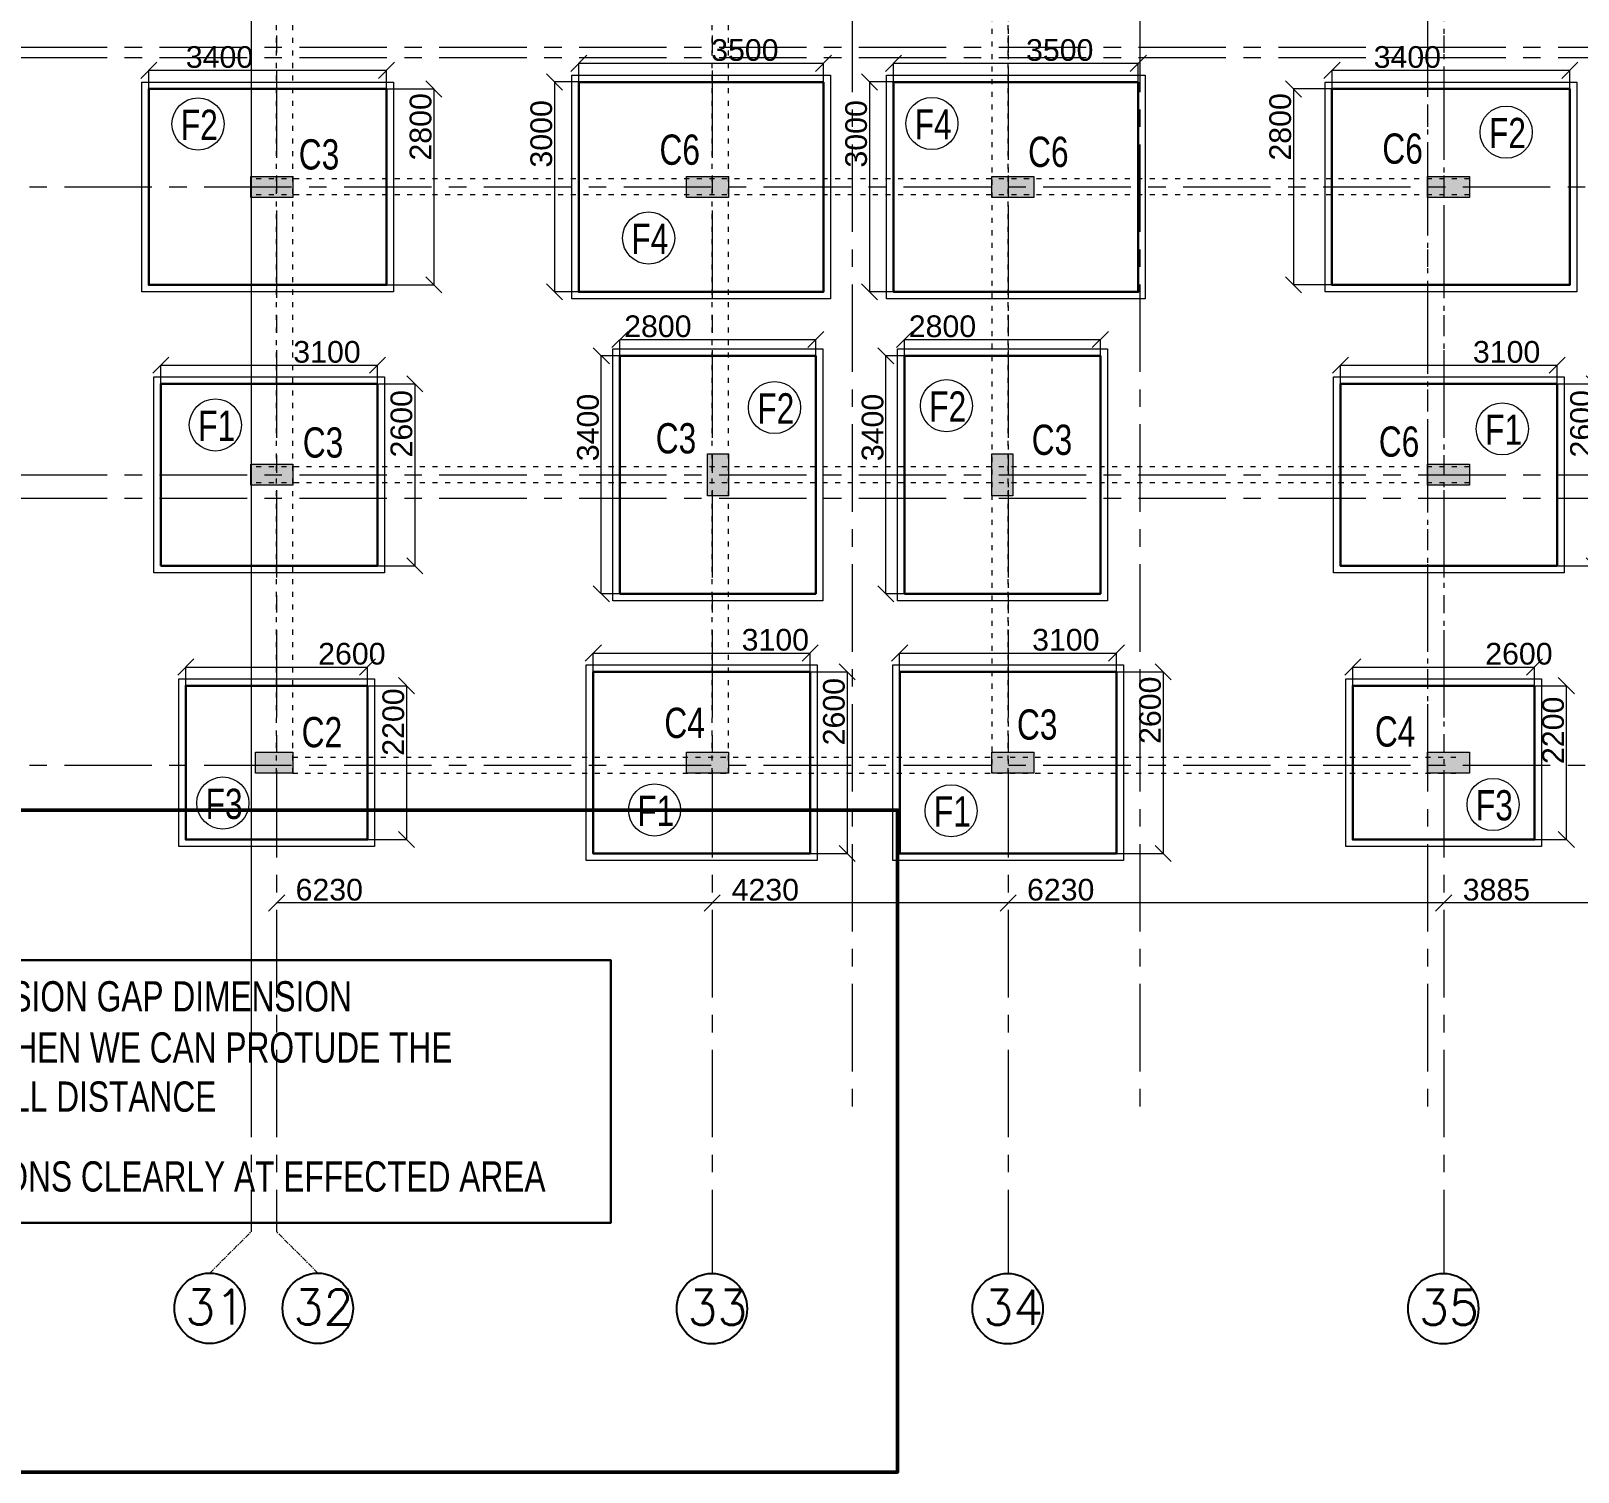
# Model space of a CAD drawing. Header units: inches. Extents: x 719368 to 6315912, y -2624014 to 446967.
# Drawn here: x 5449880 to 5472006, y -2132125 to -2111526 of the extents above; entities that cross this region are included whole.
import ezdxf

# ---------------------------------------------------------------- set-up
doc = ezdxf.new("R2010")
doc.units = ezdxf.units.IN
doc.header["$LTSCALE"] = 20
doc.header["$MEASUREMENT"] = 0
doc.header["$PDMODE"] = 3
doc.linetypes.add('ACAD_ISO03W100', pattern=[30, 12, -18])
doc.linetypes.add('CENTER', pattern=[2, 1.25, -0.25, 0.25, -0.25])
doc.layers.get('0').update_dxf_attribs({"color": 51, "lineweight": 30})
doc.layers.get('Defpoints').update_dxf_attribs({"lineweight": 25})
for name, color, linetype, lineweight in [('COL.FILL', 6, 'Continuous', 20), ('DIM', 7, 'Continuous', 13), ('FOOTING', 73, 'Continuous', 30), ('GRID', 202, 'CENTER', 5), ('HACHE', 6, 'Continuous', 9), ('HIDDEN', 181, 'ACAD_ISO03W100', 18), ('STAIR', 4, 'Continuous', 25), ('Text', 7, 'Continuous', 15)]:
    doc.layers.add(name, color=color, linetype=linetype, lineweight=lineweight)
doc.layers.add('grid text', color=140, linetype='Continuous')
doc.styles.add('BOLD', font='arial.ttf')
doc.styles.add('DIM SUMBI', font='arial.ttf')
doc.styles.add('Tabrej', font='romans.shx')
doc.dimstyles.new('Copy of S3', dxfattribs={"dimtxt": 200, "dimasz": 150, "dimexe": 5, "dimexo": 5, "dimgap": 50, "dimtad": 1, "dimjust": 1, "dimdec": 0, "dimzin": 3, "dimdsep": 46, "dimtxsty": 'BOLD', "dimblk1": 'OBLIQUE', "dimblk2": 'OBLIQUE', "dimsah": 1, "dimcen": 0.0625, "dimdle": 5, "dimclrd": 230, "dimclre": 251, "dimclrt": 2, "dimadec": 0, "dimazin": 0, "dimtfac": 1, "dimtdec": 0, "dimtix": 1, "dimtofl": 0, "dimtmove": 2, "dimatfit": 3, "dimfxl": 0, "dimtolj": 1, "dimtzin": 2, "dimlwd": -1, "dimlwe": -1, "dimarcsym": 0})
doc.dimstyles.new('PL1', dxfattribs={"dimtxt": 275, "dimasz": 230, "dimexe": 0.18, "dimexo": 12, "dimgap": 30, "dimtad": 1, "dimjust": 1, "dimdec": 0, "dimzin": 0, "dimdsep": 46, "dimtxsty": 'BOLD', "dimblk": 'OBLIQUE', "dimcen": 0.09, "dimclrd": 256, "dimclre": 256, "dimadec": 0, "dimazin": 0, "dimtfac": 1, "dimtdec": 0, "dimtofl": 0, "dimtmove": 0, "dimatfit": 3, "dimfxl": 0, "dimtolj": 1, "dimtzin": 0, "dimlwd": -1, "dimlwe": -1, "dimarcsym": 0})

# ---------------------------------------------------------------- blocks, each defined once
blk = doc.blocks.new('_Oblique')
at = {"layer": 'STAIR', "color": 0, "lineweight": -2}
blk.add_line((-0.5, -0.5), (0.5, 0.5), dxfattribs=at)
blk = doc.blocks.new('*D443')
at = {"layer": 'Defpoints', "color": 0}
for p in [(5459624, -2123991), (5463854, -2123991), (5463854, -2123991)]:
    blk.add_point(p, dxfattribs=at)
at = {"layer": 'DIM'}
for p, q in [((5459624, -2123979), (5459624, -2123991)), ((5463854, -2123991), (5459624, -2123991)), ((5463854, -2123979), (5463854, -2123991))]:
    blk.add_line(p, q, dxfattribs=at)
at = {"layer": 'DIM', "xscale": 230, "yscale": 230, "zscale": 230, "rotation": 180}
blk.add_blockref('_Oblique', (5459624, -2123991), dxfattribs=at)
at = {"layer": 'DIM', "xscale": 230, "yscale": 230, "zscale": 230}
blk.add_blockref('_Oblique', (5463854, -2123991), dxfattribs=at)
at = {"layer": 'DIM', "color": 0, "insert": (5460383, -2123803), "char_height": 310, "attachment_point": 5, "style": 'BOLD'}
blk.add_mtext('\\A1;4230', dxfattribs=at)
blk = doc.blocks.new('*D444')
at = {"layer": 'Defpoints', "color": 0}
for p in [(5463854, -2123991), (5470084, -2123991), (5470084, -2123991)]:
    blk.add_point(p, dxfattribs=at)
at = {"layer": 'DIM'}
for p, q in [((5463854, -2123979), (5463854, -2123991)), ((5470084, -2123991), (5463854, -2123991)), ((5470084, -2123979), (5470084, -2123991))]:
    blk.add_line(p, q, dxfattribs=at)
at = {"layer": 'DIM', "xscale": 230, "yscale": 230, "zscale": 230, "rotation": 180}
blk.add_blockref('_Oblique', (5463854, -2123991), dxfattribs=at)
at = {"layer": 'DIM', "xscale": 230, "yscale": 230, "zscale": 230}
blk.add_blockref('_Oblique', (5470084, -2123991), dxfattribs=at)
at = {"layer": 'DIM', "color": 0, "insert": (5464607, -2123803), "char_height": 310, "attachment_point": 5, "style": 'BOLD'}
blk.add_mtext('\\A1;6230', dxfattribs=at)
blk = doc.blocks.new('*D445')
at = {"layer": 'Defpoints', "color": 0}
for p in [(5470084, -2123991), (5473969, -2123991), (5473969, -2123991)]:
    blk.add_point(p, dxfattribs=at)
at = {"layer": 'DIM'}
for p, q in [((5470084, -2123979), (5470084, -2123991)), ((5473969, -2123991), (5470084, -2123991)), ((5473969, -2123979), (5473969, -2123991))]:
    blk.add_line(p, q, dxfattribs=at)
at = {"layer": 'DIM', "xscale": 230, "yscale": 230, "zscale": 230, "rotation": 180}
blk.add_blockref('_Oblique', (5470084, -2123991), dxfattribs=at)
at = {"layer": 'DIM', "xscale": 230, "yscale": 230, "zscale": 230}
blk.add_blockref('_Oblique', (5473969, -2123991), dxfattribs=at)
at = {"layer": 'DIM', "color": 0, "insert": (5470838, -2123803), "char_height": 310, "attachment_point": 5, "style": 'BOLD'}
blk.add_mtext('\\A1;3885', dxfattribs=at)
blk = doc.blocks.new('*D464')
at = {"layer": 'Defpoints', "color": 0}
for p in [(5453394, -2124004), (5459624, -2123991), (5459624, -2123991)]:
    blk.add_point(p, dxfattribs=at)
at = {"layer": 'DIM'}
for p, q in [((5453394, -2123992), (5453394, -2123991)), ((5459624, -2123991), (5453394, -2123991)), ((5459624, -2123979), (5459624, -2123991))]:
    blk.add_line(p, q, dxfattribs=at)
at = {"layer": 'DIM', "xscale": 230, "yscale": 230, "zscale": 230, "rotation": 180}
blk.add_blockref('_Oblique', (5453394, -2123991), dxfattribs=at)
at = {"layer": 'DIM', "xscale": 230, "yscale": 230, "zscale": 230}
blk.add_blockref('_Oblique', (5459624, -2123991), dxfattribs=at)
at = {"layer": 'DIM', "color": 0, "insert": (5454147, -2123803), "char_height": 310, "attachment_point": 5, "style": 'BOLD'}
blk.add_mtext('\\A1;6230', dxfattribs=at)
blk = doc.blocks.new('*D387')
at = {"layer": 'Defpoints', "color": 0}
for p in [(5458519, -2112255), (5457368, -2115255), (5458162, -2115255)]:
    blk.add_point(p, dxfattribs=at)
at = {"layer": 'DIM'}
for p, q in [((5458507, -2112255), (5457368, -2112255)), ((5457368, -2112255), (5457368, -2115255)), ((5458150, -2115255), (5457368, -2115255))]:
    blk.add_line(p, q, dxfattribs=at)
at = {"layer": 'DIM', "xscale": 230, "yscale": 230, "zscale": 230}
for p, rotation in [((5457368, -2112255), 90), ((5457368, -2115255), 270)]:
    blk.add_blockref('_Oblique', p, dxfattribs=dict(at, rotation=rotation))
at = {"layer": 'DIM', "color": 0, "insert": (5457180, -2112997), "char_height": 310, "attachment_point": 5, "rotation": 90, "style": 'BOLD'}
blk.add_mtext('\\A1;3000', dxfattribs=at)
blk = doc.blocks.new('*D388')
at = {"layer": 'Defpoints', "color": 0}
for p in [(5461214, -2111988), (5457714, -2112501), (5461214, -2112494)]:
    blk.add_point(p, dxfattribs=at)
at = {"layer": 'DIM'}
for p, q in [((5457714, -2112489), (5457714, -2111988)), ((5457714, -2111988), (5461214, -2111988)), ((5461214, -2112482), (5461214, -2111988))]:
    blk.add_line(p, q, dxfattribs=at)
at = {"layer": 'DIM', "xscale": 230, "yscale": 230, "zscale": 230, "rotation": 180}
blk.add_blockref('_Oblique', (5457714, -2111988), dxfattribs=at)
at = {"layer": 'DIM', "xscale": 230, "yscale": 230, "zscale": 230}
blk.add_blockref('_Oblique', (5461214, -2111988), dxfattribs=at)
at = {"layer": 'DIM', "color": 0, "insert": (5460090, -2111800), "char_height": 310, "attachment_point": 5, "style": 'BOLD'}
blk.add_mtext('\\A1;3500', dxfattribs=at)
blk = doc.blocks.new('*D389')
at = {"layer": 'Defpoints', "color": 0}
for p in [(5463022, -2112255), (5461871, -2115255), (5462665, -2115255)]:
    blk.add_point(p, dxfattribs=at)
at = {"layer": 'DIM'}
for p, q in [((5463010, -2112255), (5461871, -2112255)), ((5461871, -2112255), (5461871, -2115255)), ((5462653, -2115255), (5461871, -2115255))]:
    blk.add_line(p, q, dxfattribs=at)
at = {"layer": 'DIM', "xscale": 230, "yscale": 230, "zscale": 230}
for p, rotation in [((5461871, -2112255), 90), ((5461871, -2115255), 270)]:
    blk.add_blockref('_Oblique', p, dxfattribs=dict(at, rotation=rotation))
at = {"layer": 'DIM', "color": 0, "insert": (5461683, -2112997), "char_height": 310, "attachment_point": 5, "rotation": 90, "style": 'BOLD'}
blk.add_mtext('\\A1;3000', dxfattribs=at)
blk = doc.blocks.new('*D390')
at = {"layer": 'Defpoints', "color": 0}
for p in [(5465717, -2111988), (5462217, -2112501), (5465717, -2112494)]:
    blk.add_point(p, dxfattribs=at)
at = {"layer": 'DIM'}
for p, q in [((5462217, -2112489), (5462217, -2111988)), ((5462217, -2111988), (5465717, -2111988)), ((5465717, -2112482), (5465717, -2111988))]:
    blk.add_line(p, q, dxfattribs=at)
at = {"layer": 'DIM', "xscale": 230, "yscale": 230, "zscale": 230, "rotation": 180}
blk.add_blockref('_Oblique', (5462217, -2111988), dxfattribs=at)
at = {"layer": 'DIM', "xscale": 230, "yscale": 230, "zscale": 230}
blk.add_blockref('_Oblique', (5465717, -2111988), dxfattribs=at)
at = {"layer": 'DIM', "color": 0, "insert": (5464593, -2111800), "char_height": 310, "attachment_point": 5, "style": 'BOLD'}
blk.add_mtext('\\A1;3500', dxfattribs=at)
blk = doc.blocks.new('*D391')
at = {"layer": 'Defpoints', "color": 0}
for p in [(5468952, -2112355), (5467936, -2115155), (5468923, -2115155)]:
    blk.add_point(p, dxfattribs=at)
at = {"layer": 'DIM'}
for p, q in [((5468940, -2112355), (5467936, -2112355)), ((5467936, -2112355), (5467936, -2115155)), ((5468911, -2115155), (5467936, -2115155))]:
    blk.add_line(p, q, dxfattribs=at)
at = {"layer": 'DIM', "xscale": 230, "yscale": 230, "zscale": 230}
for p, rotation in [((5467936, -2112355), 90), ((5467936, -2115155), 270)]:
    blk.add_blockref('_Oblique', p, dxfattribs=dict(at, rotation=rotation))
at = {"layer": 'DIM', "color": 0, "insert": (5467748, -2112897), "char_height": 310, "attachment_point": 5, "rotation": 90, "style": 'BOLD'}
blk.add_mtext('\\A1;2800', dxfattribs=at)
blk = doc.blocks.new('*D392')
at = {"layer": 'Defpoints', "color": 0}
for p in [(5471887, -2112088), (5468487, -2112601), (5471887, -2112594)]:
    blk.add_point(p, dxfattribs=at)
at = {"layer": 'DIM'}
for p, q in [((5468487, -2112589), (5468487, -2112088)), ((5468487, -2112088), (5471887, -2112088)), ((5471887, -2112582), (5471887, -2112088))]:
    blk.add_line(p, q, dxfattribs=at)
at = {"layer": 'DIM', "xscale": 230, "yscale": 230, "zscale": 230, "rotation": 180}
blk.add_blockref('_Oblique', (5468487, -2112088), dxfattribs=at)
at = {"layer": 'DIM', "xscale": 230, "yscale": 230, "zscale": 230}
blk.add_blockref('_Oblique', (5471887, -2112088), dxfattribs=at)
at = {"layer": 'DIM', "color": 0, "insert": (5469564, -2111900), "char_height": 310, "attachment_point": 5, "style": 'BOLD'}
blk.add_mtext('\\A1;3400', dxfattribs=at)
blk = doc.blocks.new('*D393')
at = {"layer": 'Defpoints', "color": 0}
for p in [(5454838, -2116570), (5454838, -2119170), (5455369, -2119170)]:
    blk.add_point(p, dxfattribs=at)
at = {"layer": 'DIM'}
for p, q in [((5454850, -2116570), (5455369, -2116570)), ((5455369, -2116570), (5455369, -2119170)), ((5454850, -2119170), (5455369, -2119170))]:
    blk.add_line(p, q, dxfattribs=at)
at = {"layer": 'DIM', "xscale": 230, "yscale": 230, "zscale": 230}
for p, rotation in [((5455369, -2116570), 90), ((5455369, -2119170), 270)]:
    blk.add_blockref('_Oblique', p, dxfattribs=dict(at, rotation=rotation))
at = {"layer": 'DIM', "color": 0, "insert": (5455180, -2117141), "char_height": 310, "attachment_point": 5, "rotation": 90, "style": 'BOLD'}
blk.add_mtext('\\A1;2600', dxfattribs=at)
blk = doc.blocks.new('*D394')
at = {"layer": 'Defpoints', "color": 0}
for p in [(5454838, -2116303), (5451738, -2116816), (5454838, -2116809)]:
    blk.add_point(p, dxfattribs=at)
at = {"layer": 'DIM'}
for p, q in [((5451738, -2116804), (5451738, -2116303)), ((5451738, -2116303), (5454838, -2116303)), ((5454838, -2116797), (5454838, -2116303))]:
    blk.add_line(p, q, dxfattribs=at)
at = {"layer": 'DIM', "xscale": 230, "yscale": 230, "zscale": 230, "rotation": 180}
blk.add_blockref('_Oblique', (5451738, -2116303), dxfattribs=at)
at = {"layer": 'DIM', "xscale": 230, "yscale": 230, "zscale": 230}
blk.add_blockref('_Oblique', (5454838, -2116303), dxfattribs=at)
at = {"layer": 'DIM', "color": 0, "insert": (5454114, -2116115), "char_height": 310, "attachment_point": 5, "style": 'BOLD'}
blk.add_mtext('\\A1;3100', dxfattribs=at)
blk = doc.blocks.new('*D395')
at = {"layer": 'Defpoints', "color": 0}
for p in [(5461104, -2115937), (5458304, -2116170), (5461104, -2116170)]:
    blk.add_point(p, dxfattribs=at)
at = {"layer": 'DIM'}
for p, q in [((5458304, -2116158), (5458304, -2115937)), ((5458304, -2115937), (5461104, -2115937)), ((5461104, -2116158), (5461104, -2115937))]:
    blk.add_line(p, q, dxfattribs=at)
at = {"layer": 'DIM', "xscale": 230, "yscale": 230, "zscale": 230, "rotation": 180}
blk.add_blockref('_Oblique', (5458304, -2115937), dxfattribs=at)
at = {"layer": 'DIM', "xscale": 230, "yscale": 230, "zscale": 230}
blk.add_blockref('_Oblique', (5461104, -2115937), dxfattribs=at)
at = {"layer": 'DIM', "color": 0, "insert": (5458846, -2115749), "char_height": 310, "attachment_point": 5, "style": 'BOLD'}
blk.add_mtext('\\A1;2800', dxfattribs=at)
blk = doc.blocks.new('*D396')
at = {"layer": 'Defpoints', "color": 0}
for p in [(5458037, -2116170), (5458542, -2116170), (5458550, -2119570)]:
    blk.add_point(p, dxfattribs=at)
at = {"layer": 'DIM'}
for p, q in [((5458530, -2116170), (5458036, -2116170)), ((5458037, -2119570), (5458037, -2116170)), ((5458538, -2119570), (5458036, -2119570))]:
    blk.add_line(p, q, dxfattribs=at)
at = {"layer": 'DIM', "xscale": 230, "yscale": 230, "zscale": 230}
for p, rotation in [((5458037, -2116170), 90), ((5458037, -2119570), 270)]:
    blk.add_blockref('_Oblique', p, dxfattribs=dict(at, rotation=rotation))
at = {"layer": 'DIM', "color": 0, "insert": (5457848, -2117194), "char_height": 310, "attachment_point": 5, "rotation": 90, "style": 'BOLD'}
blk.add_mtext('\\A1;3400', dxfattribs=at)
blk = doc.blocks.new('*D397')
at = {"layer": 'Defpoints', "color": 0}
for p in [(5471384, -2120885), (5471384, -2123085), (5471838, -2123085)]:
    blk.add_point(p, dxfattribs=at)
at = {"layer": 'DIM'}
for p, q in [((5471396, -2120885), (5471838, -2120885)), ((5471838, -2120885), (5471838, -2123085)), ((5471396, -2123085), (5471838, -2123085))]:
    blk.add_line(p, q, dxfattribs=at)
at = {"layer": 'DIM', "xscale": 230, "yscale": 230, "zscale": 230}
for p, rotation in [((5471838, -2120885), 90), ((5471838, -2123085), 270)]:
    blk.add_blockref('_Oblique', p, dxfattribs=dict(at, rotation=rotation))
at = {"layer": 'DIM', "color": 0, "insert": (5471650, -2121523), "char_height": 310, "attachment_point": 5, "rotation": 90, "style": 'BOLD'}
blk.add_mtext('\\A1;2200', dxfattribs=at)
blk = doc.blocks.new('*D398')
at = {"layer": 'Defpoints', "color": 0}
for p in [(5471384, -2120618), (5468784, -2121131), (5471384, -2121124)]:
    blk.add_point(p, dxfattribs=at)
at = {"layer": 'DIM'}
for p, q in [((5468784, -2121119), (5468784, -2120618)), ((5468784, -2120618), (5471384, -2120618)), ((5471384, -2121112), (5471384, -2120618))]:
    blk.add_line(p, q, dxfattribs=at)
at = {"layer": 'DIM', "xscale": 230, "yscale": 230, "zscale": 230, "rotation": 180}
blk.add_blockref('_Oblique', (5468784, -2120618), dxfattribs=at)
at = {"layer": 'DIM', "xscale": 230, "yscale": 230, "zscale": 230}
blk.add_blockref('_Oblique', (5471384, -2120618), dxfattribs=at)
at = {"layer": 'DIM', "color": 0, "insert": (5471160, -2120430), "char_height": 310, "attachment_point": 5, "style": 'BOLD'}
blk.add_mtext('\\A1;2600', dxfattribs=at)
blk = doc.blocks.new('*D399')
at = {"layer": 'Defpoints', "color": 0}
for p in [(5465404, -2120685), (5465404, -2123285), (5466074, -2123285)]:
    blk.add_point(p, dxfattribs=at)
at = {"layer": 'DIM'}
for p, q in [((5465416, -2120685), (5466074, -2120685)), ((5466074, -2120685), (5466074, -2123285)), ((5465416, -2123285), (5466074, -2123285))]:
    blk.add_line(p, q, dxfattribs=at)
at = {"layer": 'DIM', "xscale": 230, "yscale": 230, "zscale": 230}
for p, rotation in [((5466074, -2120685), 90), ((5466074, -2123285), 270)]:
    blk.add_blockref('_Oblique', p, dxfattribs=dict(at, rotation=rotation))
at = {"layer": 'DIM', "color": 0, "insert": (5465886, -2121236), "char_height": 310, "attachment_point": 5, "rotation": 90, "style": 'BOLD'}
blk.add_mtext('\\A1;2600', dxfattribs=at)
blk = doc.blocks.new('*D400')
at = {"layer": 'Defpoints', "color": 0}
for p in [(5465404, -2120418), (5462304, -2120931), (5465404, -2120924)]:
    blk.add_point(p, dxfattribs=at)
at = {"layer": 'DIM'}
for p, q in [((5462304, -2120919), (5462304, -2120418)), ((5462304, -2120418), (5465404, -2120418)), ((5465404, -2120912), (5465404, -2120418))]:
    blk.add_line(p, q, dxfattribs=at)
at = {"layer": 'DIM', "xscale": 230, "yscale": 230, "zscale": 230, "rotation": 180}
blk.add_blockref('_Oblique', (5462304, -2120418), dxfattribs=at)
at = {"layer": 'DIM', "xscale": 230, "yscale": 230, "zscale": 230}
blk.add_blockref('_Oblique', (5465404, -2120418), dxfattribs=at)
at = {"layer": 'DIM', "color": 0, "insert": (5464680, -2120230), "char_height": 310, "attachment_point": 5, "style": 'BOLD'}
blk.add_mtext('\\A1;3100', dxfattribs=at)
blk = doc.blocks.new('*D401')
at = {"layer": 'Defpoints', "color": 0}
for p in [(5461023, -2120685), (5461023, -2123285), (5461553, -2123285)]:
    blk.add_point(p, dxfattribs=at)
at = {"layer": 'DIM'}
for p, q in [((5461035, -2120685), (5461553, -2120685)), ((5461553, -2120685), (5461553, -2123285)), ((5461035, -2123285), (5461553, -2123285))]:
    blk.add_line(p, q, dxfattribs=at)
at = {"layer": 'DIM', "xscale": 230, "yscale": 230, "zscale": 230}
for p, rotation in [((5461553, -2120685), 90), ((5461553, -2123285), 270)]:
    blk.add_blockref('_Oblique', p, dxfattribs=dict(at, rotation=rotation))
at = {"layer": 'DIM', "color": 0, "insert": (5461365, -2121256), "char_height": 310, "attachment_point": 5, "rotation": 90, "style": 'BOLD'}
blk.add_mtext('\\A1;2600', dxfattribs=at)
blk = doc.blocks.new('*D402')
at = {"layer": 'Defpoints', "color": 0}
for p in [(5461023, -2120418), (5457923, -2120931), (5461023, -2120924)]:
    blk.add_point(p, dxfattribs=at)
at = {"layer": 'DIM'}
for p, q in [((5457923, -2120919), (5457923, -2120418)), ((5457923, -2120418), (5461023, -2120418)), ((5461023, -2120912), (5461023, -2120418))]:
    blk.add_line(p, q, dxfattribs=at)
at = {"layer": 'DIM', "xscale": 230, "yscale": 230, "zscale": 230, "rotation": 180}
blk.add_blockref('_Oblique', (5457923, -2120418), dxfattribs=at)
at = {"layer": 'DIM', "xscale": 230, "yscale": 230, "zscale": 230}
blk.add_blockref('_Oblique', (5461023, -2120418), dxfattribs=at)
at = {"layer": 'DIM', "color": 0, "insert": (5460526, -2120230), "char_height": 310, "attachment_point": 5, "style": 'BOLD'}
blk.add_mtext('\\A1;3100', dxfattribs=at)
blk = doc.blocks.new('*D403')
at = {"layer": 'Defpoints', "color": 0}
for p in [(5454694, -2120885), (5454694, -2123085), (5455252, -2123085)]:
    blk.add_point(p, dxfattribs=at)
at = {"layer": 'DIM'}
for p, q in [((5454706, -2120885), (5455252, -2120885)), ((5455252, -2120885), (5455252, -2123085)), ((5454706, -2123085), (5455252, -2123085))]:
    blk.add_line(p, q, dxfattribs=at)
at = {"layer": 'DIM', "xscale": 230, "yscale": 230, "zscale": 230}
for p, rotation in [((5455252, -2120885), 90), ((5455252, -2123085), 270)]:
    blk.add_blockref('_Oblique', p, dxfattribs=dict(at, rotation=rotation))
at = {"layer": 'DIM', "color": 0, "insert": (5455064, -2121405), "char_height": 310, "attachment_point": 5, "rotation": 90, "style": 'BOLD'}
blk.add_mtext('\\A1;2200', dxfattribs=at)
blk = doc.blocks.new('*D404')
at = {"layer": 'Defpoints', "color": 0}
for p in [(5454694, -2120618), (5452094, -2121131), (5454694, -2121124)]:
    blk.add_point(p, dxfattribs=at)
at = {"layer": 'DIM'}
for p, q in [((5452094, -2121119), (5452094, -2120618)), ((5452094, -2120618), (5454694, -2120618)), ((5454694, -2121112), (5454694, -2120618))]:
    blk.add_line(p, q, dxfattribs=at)
at = {"layer": 'DIM', "xscale": 230, "yscale": 230, "zscale": 230, "rotation": 180}
blk.add_blockref('_Oblique', (5452094, -2120618), dxfattribs=at)
at = {"layer": 'DIM', "xscale": 230, "yscale": 230, "zscale": 230}
blk.add_blockref('_Oblique', (5454694, -2120618), dxfattribs=at)
at = {"layer": 'DIM', "color": 0, "insert": (5454470, -2120430), "char_height": 310, "attachment_point": 5, "style": 'BOLD'}
blk.add_mtext('\\A1;2600', dxfattribs=at)
blk = doc.blocks.new('*D405')
at = {"layer": 'Defpoints', "color": 0}
for p in [(5471708, -2116570), (5471708, -2119170), (5472238, -2119170)]:
    blk.add_point(p, dxfattribs=at)
at = {"layer": 'DIM'}
for p, q in [((5471720, -2116570), (5472239, -2116570)), ((5472238, -2116570), (5472238, -2119170)), ((5471720, -2119170), (5472239, -2119170))]:
    blk.add_line(p, q, dxfattribs=at)
at = {"layer": 'DIM', "xscale": 230, "yscale": 230, "zscale": 230}
for p, rotation in [((5472238, -2116570), 90), ((5472238, -2119170), 270)]:
    blk.add_blockref('_Oblique', p, dxfattribs=dict(at, rotation=rotation))
at = {"layer": 'DIM', "color": 0, "insert": (5472050, -2117141), "char_height": 310, "attachment_point": 5, "rotation": 90, "style": 'BOLD'}
blk.add_mtext('\\A1;2600', dxfattribs=at)
blk = doc.blocks.new('*D406')
at = {"layer": 'Defpoints', "color": 0}
for p in [(5471708, -2116303), (5468608, -2116816), (5471708, -2116809)]:
    blk.add_point(p, dxfattribs=at)
at = {"layer": 'DIM'}
for p, q in [((5468608, -2116804), (5468608, -2116303)), ((5468608, -2116303), (5471708, -2116303)), ((5471708, -2116797), (5471708, -2116303))]:
    blk.add_line(p, q, dxfattribs=at)
at = {"layer": 'DIM', "xscale": 230, "yscale": 230, "zscale": 230, "rotation": 180}
blk.add_blockref('_Oblique', (5468608, -2116303), dxfattribs=at)
at = {"layer": 'DIM', "xscale": 230, "yscale": 230, "zscale": 230}
blk.add_blockref('_Oblique', (5471708, -2116303), dxfattribs=at)
at = {"layer": 'DIM', "color": 0, "insert": (5470984, -2116115), "char_height": 310, "attachment_point": 5, "style": 'BOLD'}
blk.add_mtext('\\A1;3100', dxfattribs=at)
blk = doc.blocks.new('*D407')
at = {"layer": 'Defpoints', "color": 0}
for p in [(5465174, -2115937), (5462374, -2116170), (5465174, -2116170)]:
    blk.add_point(p, dxfattribs=at)
at = {"layer": 'DIM'}
for p, q in [((5462374, -2116158), (5462374, -2115937)), ((5462374, -2115937), (5465174, -2115937)), ((5465174, -2116158), (5465174, -2115937))]:
    blk.add_line(p, q, dxfattribs=at)
at = {"layer": 'DIM', "xscale": 230, "yscale": 230, "zscale": 230, "rotation": 180}
blk.add_blockref('_Oblique', (5462374, -2115937), dxfattribs=at)
at = {"layer": 'DIM', "xscale": 230, "yscale": 230, "zscale": 230}
blk.add_blockref('_Oblique', (5465174, -2115937), dxfattribs=at)
at = {"layer": 'DIM', "color": 0, "insert": (5462916, -2115749), "char_height": 310, "attachment_point": 5, "style": 'BOLD'}
blk.add_mtext('\\A1;2800', dxfattribs=at)
blk = doc.blocks.new('*D408')
at = {"layer": 'Defpoints', "color": 0}
for p in [(5462107, -2116170), (5462612, -2116170), (5462620, -2119570)]:
    blk.add_point(p, dxfattribs=at)
at = {"layer": 'DIM'}
for p, q in [((5462600, -2116170), (5462106, -2116170)), ((5462107, -2119570), (5462107, -2116170)), ((5462608, -2119570), (5462106, -2119570))]:
    blk.add_line(p, q, dxfattribs=at)
at = {"layer": 'DIM', "xscale": 230, "yscale": 230, "zscale": 230}
for p, rotation in [((5462107, -2116170), 90), ((5462107, -2119570), 270)]:
    blk.add_blockref('_Oblique', p, dxfattribs=dict(at, rotation=rotation))
at = {"layer": 'DIM', "color": 0, "insert": (5461918, -2117194), "char_height": 310, "attachment_point": 5, "rotation": 90, "style": 'BOLD'}
blk.add_mtext('\\A1;3400', dxfattribs=at)
blk = doc.blocks.new('*D574')
at = {"layer": 'Defpoints', "color": 0}
for p in [(5454708, -2112355), (5454679, -2115155), (5455642, -2115155)]:
    blk.add_point(p, dxfattribs=at)
at = {"layer": 'DIM'}
for p, q in [((5454720, -2112355), (5455643, -2112355)), ((5455642, -2112355), (5455642, -2115155)), ((5454691, -2115155), (5455643, -2115155))]:
    blk.add_line(p, q, dxfattribs=at)
at = {"layer": 'DIM', "xscale": 230, "yscale": 230, "zscale": 230}
for p, rotation in [((5455642, -2112355), 90), ((5455642, -2115155), 270)]:
    blk.add_blockref('_Oblique', p, dxfattribs=dict(at, rotation=rotation))
at = {"layer": 'DIM', "color": 0, "insert": (5455454, -2112897), "char_height": 310, "attachment_point": 5, "rotation": 90, "style": 'BOLD'}
blk.add_mtext('\\A1;2800', dxfattribs=at)
blk = doc.blocks.new('*D575')
at = {"layer": 'Defpoints', "color": 0}
for p in [(5454965, -2112088), (5451565, -2112601), (5454965, -2112594)]:
    blk.add_point(p, dxfattribs=at)
at = {"layer": 'DIM'}
for p, q in [((5451565, -2112589), (5451565, -2112088)), ((5451565, -2112088), (5454965, -2112088)), ((5454965, -2112582), (5454965, -2112088))]:
    blk.add_line(p, q, dxfattribs=at)
at = {"layer": 'DIM', "xscale": 230, "yscale": 230, "zscale": 230, "rotation": 180}
blk.add_blockref('_Oblique', (5451565, -2112088), dxfattribs=at)
at = {"layer": 'DIM', "xscale": 230, "yscale": 230, "zscale": 230}
blk.add_blockref('_Oblique', (5454965, -2112088), dxfattribs=at)
at = {"layer": 'DIM', "color": 0, "insert": (5452577, -2111900), "char_height": 310, "attachment_point": 5, "style": 'BOLD'}
blk.add_mtext('\\A1;3400', dxfattribs=at)

msp = doc.modelspace()

# ---------------------------------------------------------------- hatches: boundary and pattern name
at = {"layer": 'COL.FILL'}
for points in [[(5453024.086, -2113605.4344), (5453024.086, -2113905.4344), (5453624.086, -2113905.4344), (5453624.086, -2113605.4344)], [(5459254.2804, -2113605.4344), (5459254.2804, -2113905.4344), (5459854.2804, -2113905.4344), (5459854.2804, -2113605.4344)], [(5463624.0844, -2113605.4344), (5463624.0844, -2113905.4344), (5464224.0844, -2113905.4344), (5464224.0844, -2113605.4344)], [(5469854.0859, -2113605.4344), (5469854.0859, -2113905.4344), (5470454.0859, -2113905.4344), (5470454.0859, -2113605.4344)], [(5459854.086, -2117570.4344), (5459554.086, -2117570.4344), (5459554.086, -2118170.4344), (5459854.086, -2118170.4344)], [(5463923.5549, -2117570.4344), (5463623.5549, -2117570.4344), (5463623.5549, -2118170.4344), (5463923.5549, -2118170.4344)], [(5453024.086, -2117720.4344), (5453024.086, -2118020.4344), (5453624.086, -2118020.4344), (5453624.086, -2117720.4344)], [(5469854.0859, -2117720.4344), (5469854.0859, -2118020.4344), (5470454.0859, -2118020.4344), (5470454.0859, -2117720.4344)], [(5453094.086, -2122135.4344), (5453624.086, -2122135.4344), (5453624.086, -2121835.4344), (5453094.086, -2121835.4344)], [(5459254.086, -2121835.4344), (5459254.086, -2122135.4344), (5459854.086, -2122135.4344), (5459854.086, -2121835.4344)], [(5463624.0844, -2121835.4344), (5463624.0844, -2122135.4344), (5464224.0844, -2122135.4344), (5464224.0844, -2121835.4344)], [(5469854.0859, -2121835.4344), (5469854.0859, -2122135.4344), (5470454.0859, -2122135.4344), (5470454.0859, -2121835.4344)]]:
    msp.add_hatch(color=256, dxfattribs=at).paths.add_polyline_path(points)

# ---------------------------------------------------------------- linework, layer by layer
at = {"color": 2, "lineweight": 50}
msp.add_lwpolyline([(5428101.3429, -2122662.9373), (5462273.0942, -2122662.9373), (5462273.0942, -2132125.1427), (5428101.3429, -2132125.1427)], close=True, dxfattribs=at)
at = {"color": 0}
msp.add_lwpolyline([(5433889.8718, -2124810.2967), (5458174.6419, -2124810.2967), (5458174.6419, -2128561.8829), (5433889.8718, -2128561.8829)], close=True, dxfattribs=at)
at = {"layer": 'COL.FILL'}
for points in [[(5453024.086, -2113905.4344), (5453024.086, -2113605.4344), (5453624.086, -2113605.4344), (5453624.086, -2113905.4344)], [(5459254.2804, -2113905.4344), (5459254.2804, -2113605.4344), (5459854.2804, -2113605.4344), (5459854.2804, -2113905.4344)], [(5463624.0844, -2113905.4344), (5463624.0844, -2113605.4344), (5464224.0844, -2113605.4344), (5464224.0844, -2113905.4344)], [(5469854.0859, -2113905.4344), (5469854.0859, -2113605.4344), (5470454.0859, -2113605.4344), (5470454.0859, -2113905.4344)], [(5459554.086, -2117570.4344), (5459854.086, -2117570.4344), (5459854.086, -2118170.4344), (5459554.086, -2118170.4344)], [(5463623.5549, -2117570.4344), (5463923.5549, -2117570.4344), (5463923.5549, -2118170.4344), (5463623.5549, -2118170.4344)], [(5453024.086, -2118020.4344), (5453024.086, -2117720.4344), (5453624.086, -2117720.4344), (5453624.086, -2118020.4344)], [(5469854.0859, -2118020.4344), (5469854.0859, -2117720.4344), (5470454.0859, -2117720.4344), (5470454.0859, -2118020.4344)], [(5453094.086, -2122135.4344), (5453094.086, -2121835.4344), (5453624.086, -2121835.4344), (5453624.086, -2122135.4344)], [(5459254.086, -2122135.4344), (5459254.086, -2121835.4344), (5459854.086, -2121835.4344), (5459854.086, -2122135.4344)], [(5463624.0844, -2122135.4344), (5463624.0844, -2121835.4344), (5464224.0844, -2121835.4344), (5464224.0844, -2122135.4344)], [(5469854.0859, -2122135.4344), (5469854.0859, -2121835.4344), (5470454.0859, -2121835.4344), (5470454.0859, -2122135.4344)]]:
    msp.add_lwpolyline(points, close=True, dxfattribs=at)
at = {"layer": 'FOOTING'}
for points in [[(5461214.0162, -2112255.4344), (5461214.0162, -2115255.4344), (5457714.0162, -2115255.4344), (5457714.0162, -2112255.4344)], [(5465717.0553, -2112255.4344), (5465717.0553, -2115255.4344), (5462217.0553, -2115255.4344), (5462217.0553, -2112255.4344)], [(5454965.231, -2112355.4344), (5454965.231, -2115155.4344), (5451565.231, -2115155.4344), (5451565.231, -2112355.4344)], [(5471886.8065, -2112355.4344), (5471886.8065, -2115155.4344), (5468486.8065, -2115155.4344), (5468486.8065, -2112355.4344)], [(5458304.086, -2116170.4344), (5461104.086, -2116170.4344), (5461104.086, -2119570.4344), (5458304.086, -2119570.4344)], [(5462374.0844, -2116170.4344), (5465174.0844, -2116170.4344), (5465174.0844, -2119570.4344), (5462374.0844, -2119570.4344)], [(5454838.2201, -2116570.4344), (5454838.2201, -2119170.4344), (5451738.2201, -2119170.4344), (5451738.2201, -2116570.4344)], [(5471707.8949, -2116570.4344), (5471707.8949, -2119170.4344), (5468607.8949, -2119170.4344), (5468607.8949, -2116570.4344)], [(5461022.5834, -2120685.4344), (5461022.5834, -2123285.4344), (5457922.5834, -2123285.4344), (5457922.5834, -2120685.4344)], [(5465404.0844, -2120685.4344), (5465404.0844, -2123285.4344), (5462304.0844, -2123285.4344), (5462304.0844, -2120685.4344)], [(5454694.0872, -2120885.4354), (5454694.0872, -2123085.4354), (5452094.0872, -2123085.4354), (5452094.0872, -2120885.4354)], [(5471384.0856, -2120885.4344), (5471384.0856, -2123085.4344), (5468784.0856, -2123085.4344), (5468784.0856, -2120885.4344)]]:
    msp.add_lwpolyline(points, close=True, dxfattribs=at)
at = {"layer": 'GRID', "ltscale": 50}
for p, q in [((5453029.0861, -2087148.5707), (5453029.0861, -2126935.9243)), ((5461624.086, -2087148.5707), (5461624.086, -2126935.9243)), ((5465739.0859, -2087148.5707), (5465739.0859, -2126935.9243)), ((5469854.0859, -2087148.5707), (5469854.0859, -2126935.9243)), ((5453029.0633, -2104090.1), (5453029.0633, -2128689.9701)), ((5453394.0633, -2104090.1), (5453394.0633, -2128689.9701)), ((5459624.086, -2104090.1), (5459624.086, -2129286.8385)), ((5463854.0844, -2104090.1), (5463854.0844, -2129286.8385)), ((5470084.1071, -2104090.1), (5470084.1071, -2129286.8385)), ((5435720.6711, -2111755.4344), (5551358.5285, -2111755.4344)), ((5435720.6711, -2111905.389), (5551358.5285, -2111905.389)), ((5436358.4024, -2113755.4354), (5551358.5285, -2113755.4354)), ((5435720.6711, -2117870.4354), (5551358.5285, -2117870.4354)), ((5435720.6711, -2118205.4344), (5551358.5285, -2118205.4344)), ((5436358.4024, -2122020.4354), (5551358.5285, -2122020.4354))]:
    msp.add_line(p, q, dxfattribs=at)
at = {"layer": 'GRID', "ltscale": 3}
for p, q in [((5452437.76, -2129281.2734), (5453029.0633, -2128689.9701)), ((5453985.3667, -2129281.2734), (5453394.0633, -2128689.9701))]:
    msp.add_line(p, q, dxfattribs=at)
at = {"layer": 'grid text'}
for centre in [(5452435.1755, -2129784.8732), (5453982.7822, -2129784.8732), (5459618.5262, -2129790.4142), (5463848.5246, -2129790.4142), (5470078.5473, -2129790.4142)]:
    msp.add_circle(centre, 503.6064, dxfattribs=at)
at = {"layer": 'HACHE'}
for points in [[(5455065.231, -2112255.4344), (5455065.231, -2115255.4344), (5451465.231, -2115255.4344), (5451465.231, -2112255.4344)], [(5461314.0162, -2112155.4344), (5461314.0162, -2115355.4344), (5457614.0162, -2115355.4344), (5457614.0162, -2112155.4344)], [(5465817.0553, -2112155.4344), (5465817.0553, -2115355.4344), (5462117.0553, -2115355.4344), (5462117.0553, -2112155.4344)], [(5471986.8065, -2112255.4344), (5471986.8065, -2115255.4344), (5468386.8065, -2115255.4344), (5468386.8065, -2112255.4344)], [(5458204.086, -2116070.4344), (5461204.086, -2116070.4344), (5461204.086, -2119670.4344), (5458204.086, -2119670.4344)], [(5462274.0844, -2116070.4344), (5465274.0844, -2116070.4344), (5465274.0844, -2119670.4344), (5462274.0844, -2119670.4344)], [(5454938.2201, -2116470.4344), (5454938.2201, -2119270.4344), (5451638.2201, -2119270.4344), (5451638.2201, -2116470.4344)], [(5471807.8949, -2116470.4344), (5471807.8949, -2119270.4344), (5468507.8949, -2119270.4344), (5468507.8949, -2116470.4344)], [(5461122.5834, -2120585.4344), (5461122.5834, -2123385.4344), (5457822.5834, -2123385.4344), (5457822.5834, -2120585.4344)], [(5465504.0844, -2120585.4344), (5465504.0844, -2123385.4344), (5462204.0844, -2123385.4344), (5462204.0844, -2120585.4344)], [(5454794.0872, -2120785.4354), (5454794.0872, -2123185.4354), (5451994.0872, -2123185.4354), (5451994.0872, -2120785.4354)], [(5471484.0856, -2120785.4344), (5471484.0856, -2123185.4344), (5468684.0856, -2123185.4344), (5468684.0856, -2120785.4344)]]:
    msp.add_lwpolyline(points, close=True, dxfattribs=at)
at = {"layer": 'HIDDEN', "linetype": 'ACAD_ISO03W100', "ltscale": 0.3}
for p, q in [((5463854.0844, -2122135.4344), (5463854.0844, -2093645.1363)), ((5453394.086, -2122135.4344), (5453394.086, -2105375.4344)), ((5453624.086, -2122135.4344), (5453624.086, -2105375.4344)), ((5459624.2804, -2122135.4344), (5459624.2804, -2105375.4344)), ((5459854.2804, -2122135.4344), (5459854.2804, -2105375.4344)), ((5463624.0844, -2105375.4344), (5463624.0844, -2122135.4344)), ((5463854.0844, -2105375.4344), (5463854.0844, -2122135.4344)), ((5469854.0859, -2105375.4344), (5469854.0859, -2122135.4344)), ((5470084.0844, -2105375.4344), (5470084.0856, -2122135.4344)), ((5470454.0859, -2113640.4344), (5453024.086, -2113640.4344)), ((5470454.0859, -2113870.4344), (5453024.086, -2113870.4344)), ((5470454.0859, -2117755.4344), (5453024.086, -2117755.4344)), ((5470454.0859, -2117985.4344), (5453024.086, -2117985.4344)), ((5453624.086, -2121905.4344), (5470314.0844, -2121905.4344)), ((5453624.086, -2122135.4344), (5470314.0844, -2122135.4344))]:
    msp.add_line(p, q, dxfattribs=at)
at = {"layer": 'Text'}
for centre in [(5452270.2883, -2112855.6996), (5462765.3915, -2112849.0189), (5470977.8031, -2112973.1014), (5458713.8724, -2114485.3326), (5462972.9377, -2116882.6595), (5460514.2223, -2116909.3563), (5452518.0032, -2117157.4741), (5470922.6247, -2117213.8824), (5452624.3476, -2122562.157), (5470790.7143, -2122583.0081), (5458798.5727, -2122660.7717), (5463039.5767, -2122672.5366)]:
    msp.add_circle(centre, 372.7728, dxfattribs=at)

# ---------------------------------------------------------------- texts
at = {"layer": 'grid text', "char_height": 500, "attachment_point": 1, "style": 'Tabrej'}
for s, insert in [('31', (5452086.7393, -2129516.3565)), ('32', (5453634.346, -2129516.3565)), ('33', (5459270.09, -2129521.8975)), ('34', (5463500.0884, -2129521.8975)), ('35', (5469730.1111, -2129521.8975))]:
    msp.add_mtext_dynamic_manual_height_columns(s, width=0.5, gutter_width=24, heights=[0], dxfattribs=dict(at, insert=insert))
at = {"layer": 'Text', "style": 'DIM SUMBI', "width": 0.75}
for s, p in [('F2', (5452024.1707, -2113083.2606)), ('F4', (5462519.2739, -2113076.5798)), ('F2', (5470731.6855, -2113200.6624)), ('C3', (5453710.6823, -2113506.2016)), ('C6', (5458869.3171, -2113438.762)), ('C6', (5464140.7507, -2113469.8811)), ('C6', (5469206.7066, -2113423.19)), ('F4', (5458467.7549, -2114712.8935)), ('F2', (5460268.1047, -2117136.9172)), ('F2', (5462726.8201, -2117110.2205)), ('F1', (5452271.8857, -2117385.035)), ('C3', (5458815.4739, -2117564.5944)), ('C3', (5464192.5771, -2117585.5474)), ('C6', (5469156.5352, -2117611.9955)), ('F1', (5470676.5072, -2117441.4433)), ('C3', (5453767.9935, -2117624.5081)), ('C2', (5453752.1252, -2121765.0427)), ('C4', (5458938.8431, -2121632.287)), ('C3', (5463981.4594, -2121656.1633)), ('C4', (5469100.1813, -2121756.0946)), ('F3', (5452378.2301, -2122789.718)), ('F1', (5458552.4551, -2122888.3327)), ('F1', (5462793.4592, -2122900.0976)), ('F3', (5470544.5967, -2122810.5691)), ('LET US KEEP THE COLUMNS AS SHOWN AND INCREASE THE EXPANSION GAP DIMENSION', (5434433.1455, -2125541.25)), ('OR IF WE WISH TO KEEP THE EXPANSION GAP SAME IN THE SLAB ,THEN WE CAN PROTUDE THE ', (5434462.4383, -2126272.7669)), ('BEAM OUTSIDE THE COLUMN TOWARDS EXPANSION GAP BY A SMALL DISTANCE', (5434509.2656, -2126974.4349)), ('WE CAN ALSO PROVIDE A BLOWN UP PLAN SHOWING THE DIMENSIONS CLEARLY AT EFFECTED AREA', (5434509.2656, -2128115.3918))]:
    msp.add_text(s, height=432.432, dxfattribs=at).set_placement(p)

# ---------------------------------------------------------------- dimensions: what is measured, and where the dimension line sits
at = {"layer": 'DIM'}
for base, p1, p2, angle, picture, middle in [((5461214.0162, -2111987.9066), (5457714.0162, -2112501.4521), (5461214.0162, -2112493.6399), 180, '*D388', (5460090.1959, -2111987.9066)), ((5465717.0553, -2111987.9066), (5462217.0553, -2112501.4521), (5465717.0553, -2112493.6399), 180, '*D390', (5464593.2351, -2111987.9066)), ((5454965.231, -2112087.9066), (5451565.231, -2112601.4521), (5454965.231, -2112593.6399), 180, '*D575', (5452576.9934, -2112087.9066)), ((5471886.8065, -2112087.9066), (5468486.8065, -2112601.4521), (5471886.8065, -2112593.6399), 180, '*D392', (5469563.5689, -2112087.9066)), ((5455642.4557, -2115155.4344), (5454707.7225, -2112355.4344), (5454678.7812, -2115155.4344), 270, '*D574', (5455642.4557, -2112897.224)), ((5457368.1945, -2115255.4344), (5458518.5921, -2112255.4344), (5458161.854, -2115255.4344), 270, '*D387', (5457368.1945, -2112997.224)), ((5461871.2336, -2115255.4344), (5463021.6312, -2112255.4344), (5462664.8932, -2115255.4344), 270, '*D389', (5461871.2336, -2112997.224)), ((5467936.319, -2115155.4344), (5468951.5772, -2112355.4344), (5468922.8126, -2115155.4344), 270, '*D391', (5467936.319, -2112897.224)), ((5454838.2201, -2116302.9066), (5451738.2201, -2116816.4521), (5454838.2201, -2116808.6399), 180, '*D394', (5454114.3998, -2116302.9066)), ((5458036.5583, -2116170.4344), (5458550.1037, -2119570.4344), (5458542.2916, -2116170.4344), 270, '*D396', (5458036.5583, -2117194.2546)), ((5462106.5567, -2116170.4344), (5462620.1021, -2119570.4344), (5462612.2899, -2116170.4344), 270, '*D408', (5462106.5567, -2117194.2546)), ((5471707.8949, -2116302.9066), (5468607.8949, -2116816.4521), (5471707.8949, -2116808.6399), 180, '*D406', (5470984.0747, -2116302.9066)), ((5455368.689, -2119170.4344), (5454838.2201, -2116570.4344), (5454838.2201, -2119170.4344), 270, '*D393', (5455368.689, -2117141.269)), ((5472238.3638, -2119170.4344), (5471707.8949, -2116570.4344), (5471707.8949, -2119170.4344), 270, '*D405', (5472238.3638, -2117141.2691)), ((5461022.5834, -2120417.9066), (5457922.5834, -2120931.4521), (5461022.5834, -2120923.6399), 180, '*D402', (5460526.0307, -2120417.9066)), ((5465404.0844, -2120417.9066), (5462304.0844, -2120931.4521), (5465404.0844, -2120923.6399), 180, '*D400', (5464680.2641, -2120417.9066)), ((5454694.0872, -2120617.9076), (5452094.0872, -2121131.453), (5454694.0872, -2121123.6409), 180, '*D404', (5454470.2669, -2120617.9076)), ((5471384.0856, -2120617.9066), (5468784.0856, -2121131.4521), (5471384.0856, -2121123.6399), 180, '*D398', (5471160.2653, -2120617.9066)), ((5461553.0523, -2123285.4344), (5461022.5834, -2120685.4344), (5461022.5834, -2123285.4344), 270, '*D401', (5461553.0523, -2121256.269)), ((5466073.9232, -2123285.4344), (5465404.0844, -2120685.4344), (5465404.0844, -2123285.4344), 270, '*D399', (5466073.9232, -2121236.4583)), ((5455252.3064, -2123085.4354), (5454694.0872, -2120885.4354), (5454694.0872, -2123085.4354), 270, '*D403', (5455252.3064, -2121404.9817)), ((5471838.0905, -2123085.4344), (5471384.0856, -2120885.4344), (5471384.0856, -2123085.4344), 270, '*D397', (5471838.0905, -2121522.7061))]:
    dim = msp.add_linear_dim(base=base, p1=p1, p2=p2, angle=angle, dimstyle='PL1', override={"dimtxt": 310}, dxfattribs=at)
    dim.commit()
    dim.dimension.update_dxf_attribs({"geometry": picture, "text_midpoint": middle, "dimtype": 160})
for base, p1, p2, picture, middle in [((5461104.086, -2115937.3419), (5458304.086, -2116170.4344), (5461104.086, -2116170.4344), '*D395', (5458845.8757, -2115937.3419)), ((5465174.0844, -2115937.3419), (5462374.0844, -2116170.4344), (5465174.0844, -2116170.4344), '*D407', (5462915.874, -2115937.3419))]:
    dim = msp.add_linear_dim(base=base, p1=p1, p2=p2, dimstyle='PL1', override={"dimtxt": 310}, dxfattribs=at)
    dim.commit()
    dim.dimension.update_dxf_attribs({"geometry": picture, "text_midpoint": middle, "dimtype": 160})
for base, p1, p2, picture, middle in [((5459624.086, -2123991.0162), (5453394.086, -2124004.3495), (5459624.086, -2123991.0162), '*D464', (5454147.2886, -2123802.6328)), ((5463854.0844, -2123991.0162), (5459624.086, -2123991.0162), (5463854.0844, -2123991.0162), '*D443', (5460382.6808, -2123802.6328)), ((5470084.0844, -2123991.0162), (5463854.0844, -2123991.0162), (5470084.0844, -2123991.0162), '*D444', (5464607.287, -2123802.6328)), ((5473969.0859, -2123991.0162), (5470084.0844, -2123991.0162), (5473969.0859, -2123991.0162), '*D445', (5470838.0271, -2123802.6328))]:
    dim = msp.add_linear_dim(base=base, p1=p1, p2=p2, dimstyle='PL1', override={"dimtxt": 310}, dxfattribs=at)
    dim.commit()
    dim.dimension.update_dxf_attribs({"geometry": picture, "text_midpoint": middle})

# ---------------------------------------------------------------- leaders
at = {"color": 0}
msp.add_leader([(5452879.086, -2105640.4344), (5440861.7703, -2124373.1336), (5440913.6848, -2124810.2967)], dimstyle='Copy of S3', override={"dimgap": 50, "dimtad": 0, "dimfxlon": 1, "dimarcsym": 1}, dxfattribs=at)

doc.saveas('drawing.dxf')
